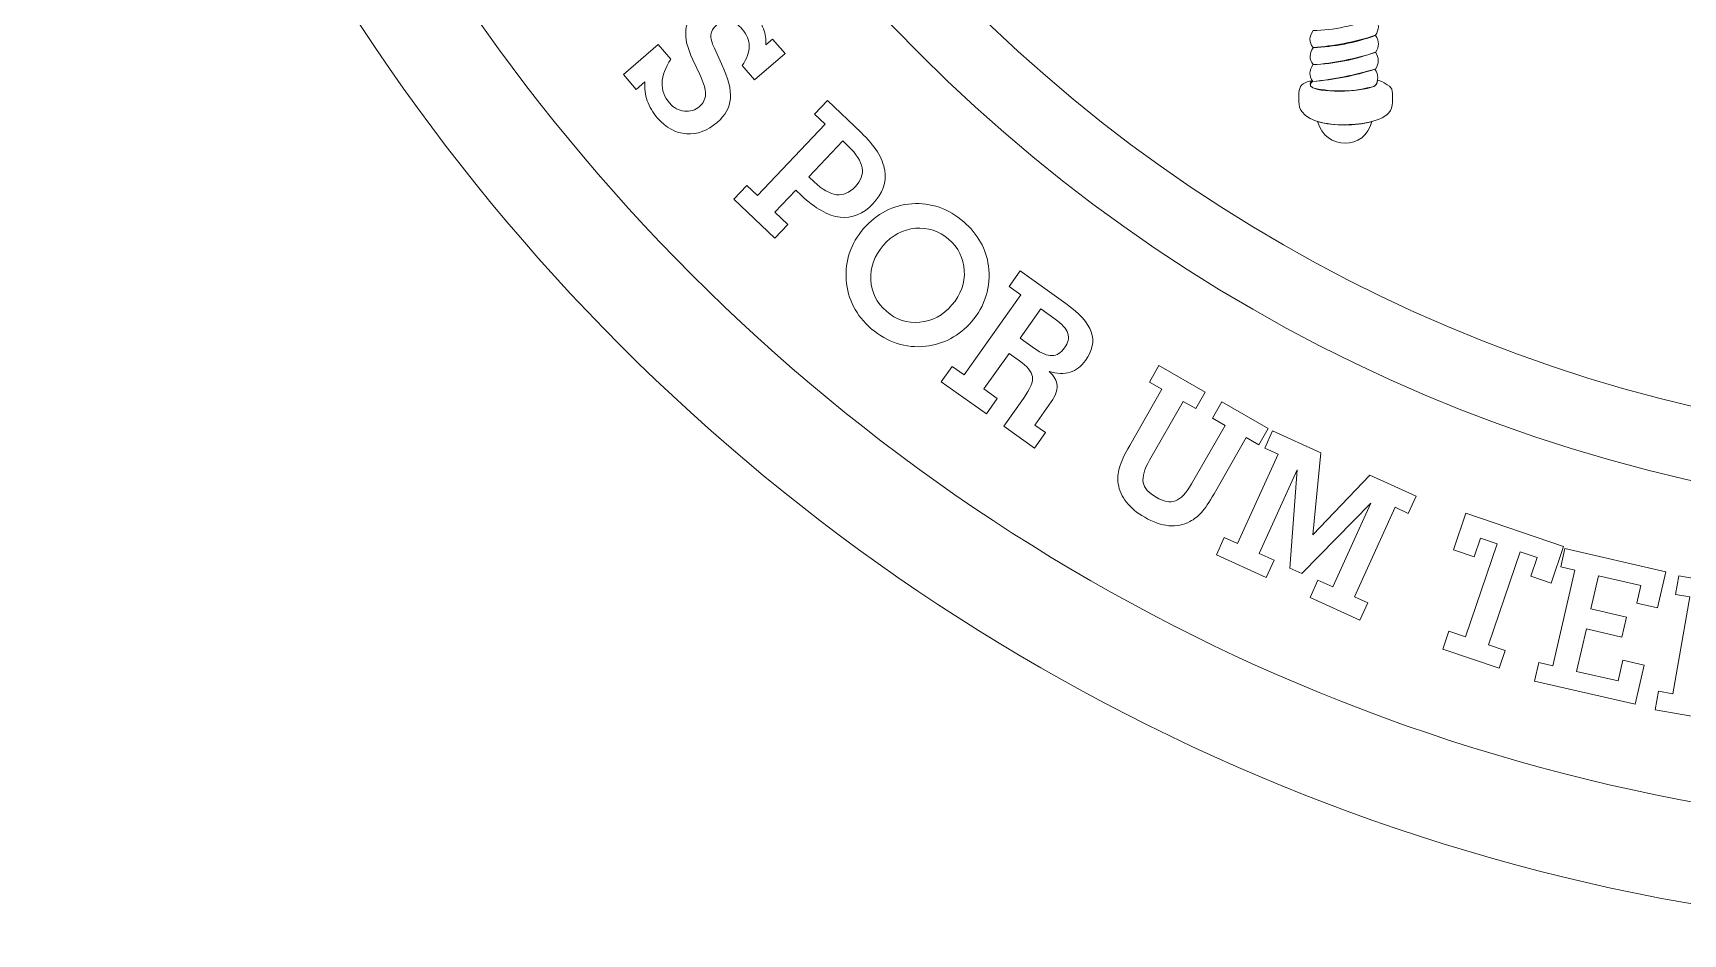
# Model space of a CAD drawing. Header units: millimetres. Extents: x -30 to 30, y -30 to 30.
# Drawn here: x -30 to -5.33, y -30 to -16.54 of the extents above; entities that cross this region are included whole.
import ezdxf

# ---------------------------------------------------------------- set-up
doc = ezdxf.new("R2010")
doc.units = ezdxf.units.MM
doc.header["$MEASUREMENT"] = 0
doc.layers.add('Camada 1', color=7, linetype='Continuous')

msp = doc.modelspace()

# ---------------------------------------------------------------- linework, layer by layer
at = {"layer": 'Camada 1', "lineweight": 9}
for points, knots in [([(0, 30), (16.5685, 30), (30, 16.5685), (30, 0), (30, 0), (30, -16.5686), (16.5685, -30), (0, -30), (0, -30), (-16.5685, -30), (-30, -16.5686), (-30, 0), (-30, 0), (-30, 16.5685), (-16.5685, 30), (0, 30)], [0, 0, 0, 0, 0.2, 0.2, 0.2, 0.2, 0.4, 0.4, 0.4, 0.4, 0.6, 0.6, 0.6, 0.6, 1, 1, 1, 1]), ([(0, 28.5), (15.7401, 28.5), (28.5, 15.7401), (28.5, 0), (28.5, 0), (28.5, -15.7401), (15.7401, -28.5), (0, -28.5), (0, -28.5), (-15.7401, -28.5), (-28.5, -15.7401), (-28.5, 0), (-28.5, 0), (-28.5, 15.7401), (-15.7401, 28.5), (0, 28.5)], [0, 0, 0, 0, 0.2, 0.2, 0.2, 0.2, 0.4, 0.4, 0.4, 0.4, 0.6, 0.6, 0.6, 0.6, 1, 1, 1, 1]), ([(0.0541, 23.6848), (13.1709, 23.6848), (23.8041, 13.0516), (23.8041, -0.0652), (23.8041, -0.0652), (23.8041, -13.182), (13.1709, -23.8152), (0.0541, -23.8152), (0.0541, -23.8152), (-13.0627, -23.8152), (-23.6959, -13.182), (-23.6959, -0.0652), (-23.6959, -0.0652), (-23.6959, 13.0516), (-13.0627, 23.6848), (0.0541, 23.6848)], [0, 0, 0, 0, 0.2, 0.2, 0.2, 0.2, 0.4, 0.4, 0.4, 0.4, 0.6, 0.6, 0.6, 0.6, 1, 1, 1, 1]), ([(0, 22.7174), (12.5464, 22.7174), (22.7174, 12.5464), (22.7174, 0), (22.7174, 0), (22.7174, -12.5464), (12.5464, -22.7174), (0, -22.7174), (0, -22.7174), (-12.5464, -22.7174), (-22.7174, -12.5464), (-22.7174, 0), (-22.7174, 0), (-22.7174, 12.5464), (-12.5464, 22.7174), (0, 22.7174)], [0, 0, 0, 0, 0.2, 0.2, 0.2, 0.2, 0.4, 0.4, 0.4, 0.4, 0.6, 0.6, 0.6, 0.6, 1, 1, 1, 1]), ([(-20.8525, -17.2707), (-20.8525, -17.2707), (-20.9825, -17.3837), (-20.9825, -17.3837), (-20.9825, -17.3837), (-20.9825, -17.3837), (-21.175, -17.1622), (-21.175, -17.1622), (-21.175, -17.1622), (-21.175, -17.1622), (-20.6554, -16.7104), (-20.6554, -16.7104), (-20.6554, -16.7104), (-20.6554, -16.7104), (-20.4628, -16.9319), (-20.4628, -16.9319), (-20.4628, -16.9319), (-20.5475, -17.0567), (-20.5921, -17.1746), (-20.5958, -17.2857), (-20.5958, -17.2857), (-20.5996, -17.3968), (-20.5617, -17.4978), (-20.482, -17.5894), (-20.482, -17.5894), (-20.4212, -17.6593), (-20.348, -17.6991), (-20.2619, -17.7084), (-20.2619, -17.7084), (-20.1759, -17.7177), (-20.1006, -17.694), (-20.0364, -17.6382), (-20.0364, -17.6382), (-19.9781, -17.5875), (-19.9484, -17.5256), (-19.9476, -17.4526), (-19.9476, -17.4526), (-19.9466, -17.3793), (-19.9751, -17.282), (-20.0323, -17.1603), (-20.0323, -17.1603), (-20.0323, -17.1603), (-20.1351, -16.9431), (-20.1351, -16.9431), (-20.1351, -16.9431), (-20.218, -16.769), (-20.2533, -16.6208), (-20.2411, -16.4986), (-20.2411, -16.4986), (-20.2286, -16.3761), (-20.1684, -16.2683), (-20.0601, -16.1741), (-20.0601, -16.1741), (-19.9352, -16.0655), (-19.7926, -16.0188), (-19.6323, -16.034), (-19.6323, -16.034), (-19.4716, -16.0488), (-19.334, -16.1225), (-19.2195, -16.2542), (-19.2195, -16.2542), (-19.1578, -16.3251), (-19.112, -16.4001), (-19.0819, -16.4799), (-19.0819, -16.4799), (-19.0515, -16.5593), (-19.0387, -16.6392), (-19.0439, -16.7192), (-19.0439, -16.7192), (-19.0439, -16.7192), (-18.9435, -16.6319), (-18.9435, -16.6319), (-18.9435, -16.6319), (-18.9435, -16.6319), (-18.7583, -16.8448), (-18.7583, -16.8448), (-18.7583, -16.8448), (-18.7583, -16.8448), (-19.2141, -17.2411), (-19.2141, -17.2411), (-19.2141, -17.2411), (-19.2141, -17.2411), (-19.3993, -17.0282), (-19.3993, -17.0282), (-19.3993, -17.0282), (-19.3294, -16.925), (-19.2946, -16.8281), (-19.2943, -16.7381), (-19.2943, -16.7381), (-19.2943, -16.6478), (-19.3284, -16.5633), (-19.3973, -16.4842), (-19.3973, -16.4842), (-19.4553, -16.4174), (-19.5206, -16.3789), (-19.5936, -16.3688), (-19.5936, -16.3688), (-19.6663, -16.3584), (-19.731, -16.3778), (-19.7871, -16.4266), (-19.7871, -16.4266), (-19.835, -16.4683), (-19.8612, -16.5148), (-19.8661, -16.5658), (-19.8661, -16.5658), (-19.8709, -16.6168), (-19.8541, -16.6843), (-19.8149, -16.7687), (-19.8149, -16.7687), (-19.8149, -16.7687), (-19.7064, -17.0011), (-19.7064, -17.0011), (-19.7064, -17.0011), (-19.6074, -17.2153), (-19.5632, -17.3888), (-19.5748, -17.521), (-19.5748, -17.521), (-19.5859, -17.6529), (-19.6518, -17.7713), (-19.7722, -17.876), (-19.7722, -17.876), (-19.916, -18.001), (-20.0689, -18.0574), (-20.2312, -18.0457), (-20.2312, -18.0457), (-20.3933, -18.034), (-20.537, -17.9563), (-20.6623, -17.8121), (-20.6623, -17.8121), (-20.7335, -17.7302), (-20.7852, -17.6435), (-20.8172, -17.5523), (-20.8172, -17.5523), (-20.8491, -17.4611), (-20.861, -17.3672), (-20.8525, -17.2707)], [0, 0, 0, 0, 0.0285714, 0.0285714, 0.0285714, 0.0285714, 0.0571429, 0.0571429, 0.0571429, 0.0571429, 0.0857143, 0.0857143, 0.0857143, 0.0857143, 0.1142857, 0.1142857, 0.1142857, 0.1142857, 0.1428571, 0.1428571, 0.1428571, 0.1428571, 0.1714286, 0.1714286, 0.1714286, 0.1714286, 0.2, 0.2, 0.2, 0.2, 0.2285714, 0.2285714, 0.2285714, 0.2285714, 0.2571429, 0.2571429, 0.2571429, 0.2571429, 0.2857143, 0.2857143, 0.2857143, 0.2857143, 0.3142857, 0.3142857, 0.3142857, 0.3142857, 0.3428571, 0.3428571, 0.3428571, 0.3428571, 0.3714286, 0.3714286, 0.3714286, 0.3714286, 0.4, 0.4, 0.4, 0.4, 0.4285714, 0.4285714, 0.4285714, 0.4285714, 0.4571429, 0.4571429, 0.4571429, 0.4571429, 0.4857143, 0.4857143, 0.4857143, 0.4857143, 0.5142857, 0.5142857, 0.5142857, 0.5142857, 0.5428571, 0.5428571, 0.5428571, 0.5428571, 0.5714286, 0.5714286, 0.5714286, 0.5714286, 0.6, 0.6, 0.6, 0.6, 0.6285714, 0.6285714, 0.6285714, 0.6285714, 0.6571429, 0.6571429, 0.6571429, 0.6571429, 0.6857143, 0.6857143, 0.6857143, 0.6857143, 0.7142857, 0.7142857, 0.7142857, 0.7142857, 0.7428571, 0.7428571, 0.7428571, 0.7428571, 0.7714286, 0.7714286, 0.7714286, 0.7714286, 0.8, 0.8, 0.8, 0.8, 0.8285714, 0.8285714, 0.8285714, 0.8285714, 0.8571429, 0.8571429, 0.8571429, 0.8571429, 0.8857143, 0.8857143, 0.8857143, 0.8857143, 0.9142857, 0.9142857, 0.9142857, 0.9142857, 0.9428571, 0.9428571, 0.9428571, 0.9428571, 1, 1, 1, 1]), ([(-10.8657, -16.5057), (-10.922, -16.5928), (-10.9295, -16.6774), (-10.8657, -16.7582), (-10.8657, -16.7582), (-10.5543, -16.7364), (-10.2429, -16.6752), (-9.9314, -16.5748), (-9.9314, -16.5748), (-9.8745, -16.4859), (-9.8745, -16.4112), (-9.9314, -16.3223), (-9.9314, -16.3223), (-10.2429, -16.4265), (-10.5543, -16.4999), (-10.8657, -16.5057)], [0, 0, 0, 0, 0.2, 0.2, 0.2, 0.2, 0.4, 0.4, 0.4, 0.4, 0.6, 0.6, 0.6, 0.6, 1, 1, 1, 1]), ([(-10.8639, -16.7607), (-10.9203, -16.8478), (-10.9278, -16.9324), (-10.8639, -17.0132), (-10.8639, -17.0132), (-10.5526, -16.9938), (-10.2411, -16.9278), (-9.9297, -16.8298), (-9.9297, -16.8298), (-9.8728, -16.7409), (-9.8728, -16.6662), (-9.9297, -16.5773), (-9.9297, -16.5773), (-10.2411, -16.6906), (-10.5526, -16.7457), (-10.8639, -16.7607)], [0, 0, 0, 0, 0.2, 0.2, 0.2, 0.2, 0.4, 0.4, 0.4, 0.4, 0.6, 0.6, 0.6, 0.6, 1, 1, 1, 1]), ([(-10.8663, -17.0117), (-10.9226, -17.0988), (-10.9301, -17.1833), (-10.8663, -17.2641), (-10.8663, -17.2641), (-10.5549, -17.2343), (-10.2435, -17.1694), (-9.9321, -17.0808), (-9.9321, -17.0808), (-9.8752, -16.9918), (-9.8752, -16.9172), (-9.9321, -16.8282), (-9.9321, -16.8282), (-10.2343, -16.9354), (-10.5445, -17.0027), (-10.8663, -17.0117)], [0, 0, 0, 0, 0.2, 0.2, 0.2, 0.2, 0.4, 0.4, 0.4, 0.4, 0.6, 0.6, 0.6, 0.6, 1, 1, 1, 1]), ([(-10.3997, -17.9123), (-10.5838, -17.9143), (-10.9138, -17.8868), (-11.0332, -17.714), (-11.0332, -17.714), (-11.0608, -17.674), (-11.0771, -17.6254), (-11.0778, -17.566), (-11.0778, -17.566), (-11.0793, -17.4292), (-11.0813, -17.3447), (-11.0135, -17.2997), (-11.0135, -17.2997), (-10.9788, -17.2767), (-10.9304, -17.2536), (-10.8789, -17.2582), (-10.8789, -17.2582), (-10.9053, -17.2626), (-10.9256, -17.3289), (-10.8751, -17.3559), (-10.8751, -17.3559), (-10.7189, -17.4396), (-10.0699, -17.424), (-9.9307, -17.32), (-9.9307, -17.32), (-9.9171, -17.3098), (-9.9082, -17.2906), (-9.9021, -17.2521), (-9.9021, -17.2521), (-9.8935, -17.2506), (-9.8561, -17.2536), (-9.8, -17.2858), (-9.8, -17.2858), (-9.6607, -17.3663), (-9.6801, -17.3785), (-9.6765, -17.5365), (-9.6765, -17.5365), (-9.6753, -17.588), (-9.686, -17.6537), (-9.7095, -17.6996), (-9.7095, -17.6996), (-9.8004, -17.8764), (-10.2269, -17.9106), (-10.3997, -17.9123)], [0, 0, 0, 0, 0.0833333, 0.0833333, 0.0833333, 0.0833333, 0.1666667, 0.1666667, 0.1666667, 0.1666667, 0.25, 0.25, 0.25, 0.25, 0.3333333, 0.3333333, 0.3333333, 0.3333333, 0.4166667, 0.4166667, 0.4166667, 0.4166667, 0.5, 0.5, 0.5, 0.5, 0.5833333, 0.5833333, 0.5833333, 0.5833333, 0.6666667, 0.6666667, 0.6666667, 0.6666667, 0.75, 0.75, 0.75, 0.75, 0.8333333, 0.8333333, 0.8333333, 0.8333333, 1, 1, 1, 1]), ([(-10.8745, -17.2638), (-10.9153, -17.2963), (-10.9186, -17.3289), (-10.8672, -17.3615), (-10.8672, -17.3615), (-10.5582, -17.4306), (-10.2492, -17.421), (-9.9403, -17.3328), (-9.9403, -17.3328), (-9.8834, -17.2439), (-9.8834, -17.1693), (-9.9403, -17.0803), (-9.9403, -17.0803), (-10.2419, -17.1808), (-10.5533, -17.242), (-10.8745, -17.2638)], [0, 0, 0, 0, 0.2, 0.2, 0.2, 0.2, 0.4, 0.4, 0.4, 0.4, 0.6, 0.6, 0.6, 0.6, 1, 1, 1, 1]), ([(-18.9085, -19.2188), (-18.9085, -19.2188), (-18.7184, -19.3997), (-18.7184, -19.3997), (-18.7184, -19.3997), (-18.7184, -19.3997), (-18.9129, -19.6042), (-18.9129, -19.6042), (-18.9129, -19.6042), (-18.9129, -19.6042), (-19.5242, -19.0225), (-19.5242, -19.0225), (-19.5242, -19.0225), (-19.5242, -19.0225), (-19.3296, -18.818), (-19.3296, -18.818), (-19.3296, -18.818), (-19.3296, -18.818), (-19.1722, -18.9678), (-19.1722, -18.9678), (-19.1722, -18.9678), (-19.1722, -18.9678), (-18.1605, -17.9047), (-18.1605, -17.9047), (-18.1605, -17.9047), (-18.1605, -17.9047), (-18.3179, -17.7549), (-18.3179, -17.7549), (-18.3179, -17.7549), (-18.3179, -17.7549), (-18.1234, -17.5505), (-18.1234, -17.5505), (-18.1234, -17.5505), (-18.1234, -17.5505), (-17.6205, -18.029), (-17.6205, -18.029), (-17.6205, -18.029), (-17.415, -18.2245), (-17.2976, -18.4122), (-17.2682, -18.5915), (-17.2682, -18.5915), (-17.2387, -18.7715), (-17.2975, -18.9383), (-17.4444, -19.0926), (-17.4444, -19.0926), (-17.5913, -19.247), (-17.755, -19.3133), (-17.9355, -19.2921), (-17.9355, -19.2921), (-18.116, -19.2703), (-18.3087, -19.1623), (-18.5135, -18.9674), (-18.5135, -18.9674), (-18.5135, -18.9674), (-18.5953, -18.8896), (-18.5953, -18.8896), (-18.5953, -18.8896), (-18.5953, -18.8896), (-18.9085, -19.2188), (-18.9085, -19.2188)], [0, 0, 0, 0, 0.0625, 0.0625, 0.0625, 0.0625, 0.125, 0.125, 0.125, 0.125, 0.1875, 0.1875, 0.1875, 0.1875, 0.25, 0.25, 0.25, 0.25, 0.3125, 0.3125, 0.3125, 0.3125, 0.375, 0.375, 0.375, 0.375, 0.4375, 0.4375, 0.4375, 0.4375, 0.5, 0.5, 0.5, 0.5, 0.5625, 0.5625, 0.5625, 0.5625, 0.625, 0.625, 0.625, 0.625, 0.6875, 0.6875, 0.6875, 0.6875, 0.75, 0.75, 0.75, 0.75, 0.8125, 0.8125, 0.8125, 0.8125, 0.875, 0.875, 0.875, 0.875, 1, 1, 1, 1]), ([(-10.7977, -17.8637), (-10.5296, -17.9313), (-10.2597, -17.9346), (-9.987, -17.8632), (-9.987, -17.8632), (-10.08, -18.292), (-10.684, -18.292), (-10.7977, -17.8637)], [0, 0, 0, 0, 0.3333333, 0.3333333, 0.3333333, 0.3333333, 1, 1, 1, 1]), ([(-17.8949, -18.1536), (-17.8949, -18.1536), (-18.4027, -18.6872), (-18.4027, -18.6872), (-18.4027, -18.6872), (-18.4027, -18.6872), (-18.3209, -18.765), (-18.3209, -18.765), (-18.3209, -18.765), (-18.1995, -18.8805), (-18.0889, -18.9442), (-17.9884, -18.956), (-17.9884, -18.956), (-17.888, -18.9678), (-17.7945, -18.9283), (-17.7079, -18.8373), (-17.7079, -18.8373), (-17.6223, -18.7474), (-17.5884, -18.653), (-17.6051, -18.554), (-17.6051, -18.554), (-17.6219, -18.4549), (-17.6911, -18.3475), (-17.8131, -18.2314), (-17.8131, -18.2314), (-17.8131, -18.2314), (-17.8949, -18.1536), (-17.8949, -18.1536)], [0, 0, 0, 0, 0.125, 0.125, 0.125, 0.125, 0.25, 0.25, 0.25, 0.25, 0.375, 0.375, 0.375, 0.375, 0.5, 0.5, 0.5, 0.5, 0.625, 0.625, 0.625, 0.625, 0.75, 0.75, 0.75, 0.75, 1, 1, 1, 1]), ([(-17.5829, -19.4628), (-17.3869, -19.2362), (-17.1464, -19.1128), (-16.8607, -19.0924), (-16.8607, -19.0924), (-16.5757, -19.0722), (-16.3178, -19.1616), (-16.087, -19.3613), (-16.087, -19.3613), (-15.981, -19.453), (-15.8966, -19.554), (-15.8347, -19.6642), (-15.8347, -19.6642), (-15.7727, -19.7745), (-15.7338, -19.8926), (-15.7176, -20.0199), (-15.7176, -20.0199), (-15.6981, -20.1742), (-15.7094, -20.3225), (-15.7521, -20.4645), (-15.7521, -20.4645), (-15.7949, -20.6067), (-15.8682, -20.7374), (-15.9716, -20.8569), (-15.9716, -20.8569), (-16.0611, -20.9604), (-16.1645, -21.0432), (-16.2821, -21.1051), (-16.2821, -21.1051), (-16.399, -21.1669), (-16.5236, -21.2053), (-16.6553, -21.2201), (-16.6553, -21.2201), (-16.8044, -21.2366), (-16.9475, -21.2228), (-17.084, -21.1788), (-17.084, -21.1788), (-17.2207, -21.1346), (-17.3491, -21.0608), (-17.4682, -20.9577), (-17.4682, -20.9577), (-17.6976, -20.7592), (-17.8225, -20.5168), (-17.8436, -20.2306), (-17.8436, -20.2306), (-17.8646, -19.9437), (-17.7777, -19.688), (-17.5829, -19.4628)], [0, 0, 0, 0, 0.0769231, 0.0769231, 0.0769231, 0.0769231, 0.1538462, 0.1538462, 0.1538462, 0.1538462, 0.2307692, 0.2307692, 0.2307692, 0.2307692, 0.3076923, 0.3076923, 0.3076923, 0.3076923, 0.3846154, 0.3846154, 0.3846154, 0.3846154, 0.4615385, 0.4615385, 0.4615385, 0.4615385, 0.5384615, 0.5384615, 0.5384615, 0.5384615, 0.6153846, 0.6153846, 0.6153846, 0.6153846, 0.6923077, 0.6923077, 0.6923077, 0.6923077, 0.7692308, 0.7692308, 0.7692308, 0.7692308, 0.8461538, 0.8461538, 0.8461538, 0.8461538, 1, 1, 1, 1]), ([(-17.2905, -19.7157), (-17.4247, -19.8708), (-17.4871, -20.0414), (-17.4773, -20.2278), (-17.4773, -20.2278), (-17.4678, -20.4138), (-17.3898, -20.5702), (-17.2429, -20.6974), (-17.2429, -20.6974), (-17.0963, -20.8242), (-16.9303, -20.8788), (-16.7445, -20.8624), (-16.7445, -20.8624), (-16.5589, -20.8457), (-16.3987, -20.7597), (-16.2639, -20.6039), (-16.2639, -20.6039), (-16.1291, -20.4481), (-16.0671, -20.2773), (-16.0779, -20.0906), (-16.0779, -20.0906), (-16.0884, -19.9043), (-16.1664, -19.7478), (-16.3122, -19.6217), (-16.3122, -19.6217), (-16.4577, -19.4958), (-16.6234, -19.4414), (-16.8096, -19.4582), (-16.8096, -19.4582), (-16.9961, -19.4747), (-17.1563, -19.5606), (-17.2905, -19.7157)], [0, 0, 0, 0, 0.1111111, 0.1111111, 0.1111111, 0.1111111, 0.2222222, 0.2222222, 0.2222222, 0.2222222, 0.3333333, 0.3333333, 0.3333333, 0.3333333, 0.4444444, 0.4444444, 0.4444444, 0.4444444, 0.5555556, 0.5555556, 0.5555556, 0.5555556, 0.6666667, 0.6666667, 0.6666667, 0.6666667, 0.7777778, 0.7777778, 0.7777778, 0.7777778, 1, 1, 1, 1]), ([(-15.7849, -21.8583), (-15.7849, -21.8583), (-15.5847, -22.0005), (-15.5847, -22.0005), (-15.5847, -22.0005), (-15.5847, -22.0005), (-15.7481, -22.2306), (-15.7481, -22.2306), (-15.7481, -22.2306), (-15.7481, -22.2306), (-16.4222, -21.7518), (-16.4222, -21.7518), (-16.4222, -21.7518), (-16.4222, -21.7518), (-16.2588, -21.5217), (-16.2588, -21.5217), (-16.2588, -21.5217), (-16.2588, -21.5217), (-16.0817, -21.6475), (-16.0817, -21.6475), (-16.0817, -21.6475), (-16.0817, -21.6475), (-15.2318, -20.451), (-15.2318, -20.451), (-15.2318, -20.451), (-15.2318, -20.451), (-15.409, -20.3252), (-15.409, -20.3252), (-15.409, -20.3252), (-15.409, -20.3252), (-15.2456, -20.0951), (-15.2456, -20.0951), (-15.2456, -20.0951), (-15.2456, -20.0951), (-14.5626, -20.5802), (-14.5626, -20.5802), (-14.5626, -20.5802), (-14.3544, -20.7281), (-14.2268, -20.8701), (-14.1801, -21.0066), (-14.1801, -21.0066), (-14.1334, -21.143), (-14.1621, -21.2842), (-14.2664, -21.431), (-14.2664, -21.431), (-14.3312, -21.5223), (-14.4085, -21.5816), (-14.4981, -21.6086), (-14.4981, -21.6086), (-14.5876, -21.6356), (-14.6919, -21.6313), (-14.8099, -21.596), (-14.8099, -21.596), (-14.7346, -21.6662), (-14.6946, -21.7374), (-14.6902, -21.8085), (-14.6902, -21.8085), (-14.6855, -21.8799), (-14.7151, -21.9605), (-14.779, -22.0506), (-14.779, -22.0506), (-14.779, -22.0506), (-15.0255, -22.3977), (-15.0255, -22.3977), (-15.0255, -22.3977), (-15.0255, -22.3977), (-14.8668, -22.5104), (-14.8668, -22.5104), (-14.8668, -22.5104), (-14.8668, -22.5104), (-15.0302, -22.7405), (-15.0302, -22.7405), (-15.0302, -22.7405), (-15.0302, -22.7405), (-15.4881, -22.4153), (-15.4881, -22.4153), (-15.4881, -22.4153), (-15.4881, -22.4153), (-15.1923, -21.9988), (-15.1923, -21.9988), (-15.1923, -21.9988), (-15.0907, -21.8557), (-15.0463, -21.747), (-15.0599, -21.6734), (-15.0599, -21.6734), (-15.0734, -21.5998), (-15.1383, -21.5214), (-15.2549, -21.4386), (-15.2549, -21.4386), (-15.2549, -21.4386), (-15.409, -21.3291), (-15.409, -21.3291), (-15.409, -21.3291), (-15.409, -21.3291), (-15.7849, -21.8583), (-15.7849, -21.8583)], [0, 0, 0, 0, 0.04, 0.04, 0.04, 0.04, 0.08, 0.08, 0.08, 0.08, 0.12, 0.12, 0.12, 0.12, 0.16, 0.16, 0.16, 0.16, 0.2, 0.2, 0.2, 0.2, 0.24, 0.24, 0.24, 0.24, 0.28, 0.28, 0.28, 0.28, 0.32, 0.32, 0.32, 0.32, 0.36, 0.36, 0.36, 0.36, 0.4, 0.4, 0.4, 0.4, 0.44, 0.44, 0.44, 0.44, 0.48, 0.48, 0.48, 0.48, 0.52, 0.52, 0.52, 0.52, 0.56, 0.56, 0.56, 0.56, 0.6, 0.6, 0.6, 0.6, 0.64, 0.64, 0.64, 0.64, 0.68, 0.68, 0.68, 0.68, 0.72, 0.72, 0.72, 0.72, 0.76, 0.76, 0.76, 0.76, 0.8, 0.8, 0.8, 0.8, 0.84, 0.84, 0.84, 0.84, 0.88, 0.88, 0.88, 0.88, 0.92, 0.92, 0.92, 0.92, 1, 1, 1, 1]), ([(-14.9351, -20.6618), (-14.9351, -20.6618), (-15.2456, -21.099), (-15.2456, -21.099), (-15.2456, -21.099), (-15.2456, -21.099), (-15.0285, -21.2532), (-15.0285, -21.2532), (-15.0285, -21.2532), (-14.9254, -21.3265), (-14.8383, -21.3623), (-14.7672, -21.3604), (-14.7672, -21.3604), (-14.696, -21.3584), (-14.6337, -21.3195), (-14.5798, -21.2436), (-14.5798, -21.2436), (-14.5256, -21.1673), (-14.5091, -21.0953), (-14.5307, -21.0275), (-14.5307, -21.0275), (-14.5523, -20.9596), (-14.6148, -20.8893), (-14.718, -20.816), (-14.718, -20.816), (-14.718, -20.816), (-14.9351, -20.6618), (-14.9351, -20.6618)], [0, 0, 0, 0, 0.125, 0.125, 0.125, 0.125, 0.25, 0.25, 0.25, 0.25, 0.375, 0.375, 0.375, 0.375, 0.5, 0.5, 0.5, 0.5, 0.625, 0.625, 0.625, 0.625, 0.75, 0.75, 0.75, 0.75, 1, 1, 1, 1]), ([(-13.3076, -22.9196), (-13.3874, -23.0587), (-13.4195, -23.1704), (-13.4037, -23.2544), (-13.4037, -23.2544), (-13.3872, -23.338), (-13.3234, -23.4121), (-13.2108, -23.4768), (-13.2108, -23.4768), (-13.0994, -23.5407), (-13.0031, -23.558), (-12.9228, -23.5287), (-12.9228, -23.5287), (-12.8423, -23.4989), (-12.7622, -23.4152), (-12.6834, -23.2778), (-12.6834, -23.2778), (-12.6834, -23.2778), (-12.1807, -22.4018), (-12.1807, -22.4018), (-12.1807, -22.4018), (-12.1807, -22.4018), (-12.3668, -22.2951), (-12.3668, -22.2951), (-12.3668, -22.2951), (-12.3668, -22.2951), (-12.2263, -22.0503), (-12.2263, -22.0503), (-12.2263, -22.0503), (-12.2263, -22.0503), (-11.536, -22.4464), (-11.536, -22.4464), (-11.536, -22.4464), (-11.536, -22.4464), (-11.6765, -22.6912), (-11.6765, -22.6912), (-11.6765, -22.6912), (-11.6765, -22.6912), (-11.8625, -22.5844), (-11.8625, -22.5844), (-11.8625, -22.5844), (-11.8625, -22.5844), (-12.3445, -23.4244), (-12.3445, -23.4244), (-12.3445, -23.4244), (-12.4176, -23.5518), (-12.4805, -23.6443), (-12.5324, -23.7017), (-12.5324, -23.7017), (-12.5843, -23.7592), (-12.642, -23.8048), (-12.7057, -23.8382), (-12.7057, -23.8382), (-12.8032, -23.8901), (-12.9085, -23.911), (-13.0213, -23.9006), (-13.0213, -23.9006), (-13.1343, -23.8905), (-13.254, -23.8489), (-13.3818, -23.7756), (-13.3818, -23.7756), (-13.498, -23.7089), (-13.589, -23.634), (-13.655, -23.5505), (-13.655, -23.5505), (-13.721, -23.467), (-13.7617, -23.3754), (-13.7774, -23.2752), (-13.7774, -23.2752), (-13.7897, -23.1983), (-13.7836, -23.1178), (-13.7591, -23.0325), (-13.7591, -23.0325), (-13.7348, -22.9478), (-13.6834, -22.8373), (-13.6052, -22.701), (-13.6052, -22.701), (-13.6052, -22.701), (-13.1232, -21.861), (-13.1232, -21.861), (-13.1232, -21.861), (-13.1232, -21.861), (-13.3093, -21.7543), (-13.3093, -21.7543), (-13.3093, -21.7543), (-13.3093, -21.7543), (-13.1688, -21.5095), (-13.1688, -21.5095), (-13.1688, -21.5095), (-13.1688, -21.5095), (-12.4785, -21.9056), (-12.4785, -21.9056), (-12.4785, -21.9056), (-12.4785, -21.9056), (-12.6189, -22.1504), (-12.6189, -22.1504), (-12.6189, -22.1504), (-12.6189, -22.1504), (-12.805, -22.0436), (-12.805, -22.0436), (-12.805, -22.0436), (-12.805, -22.0436), (-13.3076, -22.9196), (-13.3076, -22.9196)], [0, 0, 0, 0, 0.037037, 0.037037, 0.037037, 0.037037, 0.0740741, 0.0740741, 0.0740741, 0.0740741, 0.1111111, 0.1111111, 0.1111111, 0.1111111, 0.1481481, 0.1481481, 0.1481481, 0.1481481, 0.1851852, 0.1851852, 0.1851852, 0.1851852, 0.2222222, 0.2222222, 0.2222222, 0.2222222, 0.2592593, 0.2592593, 0.2592593, 0.2592593, 0.2962963, 0.2962963, 0.2962963, 0.2962963, 0.3333333, 0.3333333, 0.3333333, 0.3333333, 0.3703704, 0.3703704, 0.3703704, 0.3703704, 0.4074074, 0.4074074, 0.4074074, 0.4074074, 0.4444444, 0.4444444, 0.4444444, 0.4444444, 0.4814815, 0.4814815, 0.4814815, 0.4814815, 0.5185185, 0.5185185, 0.5185185, 0.5185185, 0.5555556, 0.5555556, 0.5555556, 0.5555556, 0.5925926, 0.5925926, 0.5925926, 0.5925926, 0.6296296, 0.6296296, 0.6296296, 0.6296296, 0.6666667, 0.6666667, 0.6666667, 0.6666667, 0.7037037, 0.7037037, 0.7037037, 0.7037037, 0.7407407, 0.7407407, 0.7407407, 0.7407407, 0.7777778, 0.7777778, 0.7777778, 0.7777778, 0.8148148, 0.8148148, 0.8148148, 0.8148148, 0.8518519, 0.8518519, 0.8518519, 0.8518519, 0.8888889, 0.8888889, 0.8888889, 0.8888889, 0.9259259, 0.9259259, 0.9259259, 0.9259259, 1, 1, 1, 1]), ([(-11.6687, -24.3169), (-11.6687, -24.3169), (-11.4477, -24.4172), (-11.4477, -24.4172), (-11.4477, -24.4172), (-11.4477, -24.4172), (-11.5643, -24.6742), (-11.5643, -24.6742), (-11.5643, -24.6742), (-11.5643, -24.6742), (-12.3096, -24.336), (-12.3096, -24.336), (-12.3096, -24.336), (-12.3096, -24.336), (-12.193, -24.079), (-12.193, -24.079), (-12.193, -24.079), (-12.193, -24.079), (-11.9951, -24.1688), (-11.9951, -24.1688), (-11.9951, -24.1688), (-11.9951, -24.1688), (-11.3887, -22.8323), (-11.3887, -22.8323), (-11.3887, -22.8323), (-11.3887, -22.8323), (-11.5866, -22.7426), (-11.5866, -22.7426), (-11.5866, -22.7426), (-11.5866, -22.7426), (-11.4699, -22.4856), (-11.4699, -22.4856), (-11.4699, -22.4856), (-11.4699, -22.4856), (-10.75, -22.8123), (-10.75, -22.8123), (-10.75, -22.8123), (-10.75, -22.8123), (-10.8675, -24.0389), (-10.8675, -24.0389), (-10.8675, -24.0389), (-10.8675, -24.0389), (-10.0179, -23.1445), (-10.0179, -23.1445), (-10.0179, -23.1445), (-10.0179, -23.1445), (-9.324, -23.4593), (-9.324, -23.4593), (-9.324, -23.4593), (-9.324, -23.4593), (-9.4407, -23.7163), (-9.4407, -23.7163), (-9.4407, -23.7163), (-9.4407, -23.7163), (-9.6385, -23.6265), (-9.6385, -23.6265), (-9.6385, -23.6265), (-9.6385, -23.6265), (-10.245, -24.963), (-10.245, -24.963), (-10.245, -24.963), (-10.245, -24.963), (-10.0471, -25.0528), (-10.0471, -25.0528), (-10.0471, -25.0528), (-10.0471, -25.0528), (-10.1637, -25.3097), (-10.1637, -25.3097), (-10.1637, -25.3097), (-10.1637, -25.3097), (-10.909, -24.9715), (-10.909, -24.9715), (-10.909, -24.9715), (-10.909, -24.9715), (-10.7924, -24.7146), (-10.7924, -24.7146), (-10.7924, -24.7146), (-10.7924, -24.7146), (-10.5713, -24.8149), (-10.5713, -24.8149), (-10.5713, -24.8149), (-10.5713, -24.8149), (-10.0036, -23.5637), (-10.0036, -23.5637), (-10.0036, -23.5637), (-10.0036, -23.5637), (-11.0329, -24.6173), (-11.0329, -24.6173), (-11.0329, -24.6173), (-11.0329, -24.6173), (-11.2098, -24.537), (-11.2098, -24.537), (-11.2098, -24.537), (-11.2098, -24.537), (-11.101, -23.0657), (-11.101, -23.0657), (-11.101, -23.0657), (-11.101, -23.0657), (-11.6687, -24.3169), (-11.6687, -24.3169)], [0, 0, 0, 0, 0.0384615, 0.0384615, 0.0384615, 0.0384615, 0.0769231, 0.0769231, 0.0769231, 0.0769231, 0.1153846, 0.1153846, 0.1153846, 0.1153846, 0.1538462, 0.1538462, 0.1538462, 0.1538462, 0.1923077, 0.1923077, 0.1923077, 0.1923077, 0.2307692, 0.2307692, 0.2307692, 0.2307692, 0.2692308, 0.2692308, 0.2692308, 0.2692308, 0.3076923, 0.3076923, 0.3076923, 0.3076923, 0.3461538, 0.3461538, 0.3461538, 0.3461538, 0.3846154, 0.3846154, 0.3846154, 0.3846154, 0.4230769, 0.4230769, 0.4230769, 0.4230769, 0.4615385, 0.4615385, 0.4615385, 0.4615385, 0.5, 0.5, 0.5, 0.5, 0.5384615, 0.5384615, 0.5384615, 0.5384615, 0.5769231, 0.5769231, 0.5769231, 0.5769231, 0.6153846, 0.6153846, 0.6153846, 0.6153846, 0.6538462, 0.6538462, 0.6538462, 0.6538462, 0.6923077, 0.6923077, 0.6923077, 0.6923077, 0.7307692, 0.7307692, 0.7307692, 0.7307692, 0.7692308, 0.7692308, 0.7692308, 0.7692308, 0.8076923, 0.8076923, 0.8076923, 0.8076923, 0.8461538, 0.8461538, 0.8461538, 0.8461538, 0.8846154, 0.8846154, 0.8846154, 0.8846154, 0.9230769, 0.9230769, 0.9230769, 0.9230769, 1, 1, 1, 1]), ([(-8.2407, -25.6793), (-8.2407, -25.6793), (-7.9922, -25.7637), (-7.9922, -25.7637), (-7.9922, -25.7637), (-7.9922, -25.7637), (-8.0831, -26.0309), (-8.0831, -26.0309), (-8.0831, -26.0309), (-8.0831, -26.0309), (-8.9248, -25.7448), (-8.9248, -25.7448), (-8.9248, -25.7448), (-8.9248, -25.7448), (-8.8339, -25.4776), (-8.8339, -25.4776), (-8.8339, -25.4776), (-8.8339, -25.4776), (-8.5854, -25.5621), (-8.5854, -25.5621), (-8.5854, -25.5621), (-8.5854, -25.5621), (-8.1131, -24.1726), (-8.1131, -24.1726), (-8.1131, -24.1726), (-8.1131, -24.1726), (-8.3642, -24.0872), (-8.3642, -24.0872), (-8.3642, -24.0872), (-8.3642, -24.0872), (-8.4587, -24.3651), (-8.4587, -24.3651), (-8.4587, -24.3651), (-8.4587, -24.3651), (-8.7659, -24.2606), (-8.7659, -24.2606), (-8.7659, -24.2606), (-8.7659, -24.2606), (-8.5806, -23.7155), (-8.5806, -23.7155), (-8.5806, -23.7155), (-8.5806, -23.7155), (-7.1191, -24.2124), (-7.1191, -24.2124), (-7.1191, -24.2124), (-7.1191, -24.2124), (-7.3044, -24.7575), (-7.3044, -24.7575), (-7.3044, -24.7575), (-7.3044, -24.7575), (-7.6117, -24.653), (-7.6117, -24.653), (-7.6117, -24.653), (-7.6117, -24.653), (-7.5172, -24.3751), (-7.5172, -24.3751), (-7.5172, -24.3751), (-7.5172, -24.3751), (-7.7683, -24.2897), (-7.7683, -24.2897), (-7.7683, -24.2897), (-7.7683, -24.2897), (-8.2407, -25.6793), (-8.2407, -25.6793)], [0, 0, 0, 0, 0.0588235, 0.0588235, 0.0588235, 0.0588235, 0.1176471, 0.1176471, 0.1176471, 0.1176471, 0.1764706, 0.1764706, 0.1764706, 0.1764706, 0.2352941, 0.2352941, 0.2352941, 0.2352941, 0.2941176, 0.2941176, 0.2941176, 0.2941176, 0.3529412, 0.3529412, 0.3529412, 0.3529412, 0.4117647, 0.4117647, 0.4117647, 0.4117647, 0.4705882, 0.4705882, 0.4705882, 0.4705882, 0.5294118, 0.5294118, 0.5294118, 0.5294118, 0.5882353, 0.5882353, 0.5882353, 0.5882353, 0.6470588, 0.6470588, 0.6470588, 0.6470588, 0.7058824, 0.7058824, 0.7058824, 0.7058824, 0.7647059, 0.7647059, 0.7647059, 0.7647059, 0.8235294, 0.8235294, 0.8235294, 0.8235294, 0.8823529, 0.8823529, 0.8823529, 0.8823529, 1, 1, 1, 1]), ([(-7.555, -26.2218), (-7.555, -26.2218), (-7.4918, -25.9468), (-7.4918, -25.9468), (-7.4918, -25.9468), (-7.4918, -25.9468), (-7.28, -25.9955), (-7.28, -25.9955), (-7.28, -25.9955), (-7.28, -25.9955), (-6.9511, -24.5652), (-6.9511, -24.5652), (-6.9511, -24.5652), (-6.9511, -24.5652), (-7.1629, -24.5165), (-7.1629, -24.5165), (-7.1629, -24.5165), (-7.1629, -24.5165), (-7.0996, -24.2415), (-7.0996, -24.2415), (-7.0996, -24.2415), (-7.0996, -24.2415), (-5.5925, -24.5881), (-5.5925, -24.5881), (-5.5925, -24.5881), (-5.5925, -24.5881), (-5.7164, -25.1272), (-5.7164, -25.1272), (-5.7164, -25.1272), (-5.7164, -25.1272), (-6.0245, -25.0564), (-6.0245, -25.0564), (-6.0245, -25.0564), (-6.0245, -25.0564), (-5.9644, -24.7951), (-5.9644, -24.7951), (-5.9644, -24.7951), (-5.9644, -24.7951), (-6.597, -24.6496), (-6.597, -24.6496), (-6.597, -24.6496), (-6.597, -24.6496), (-6.7108, -25.1447), (-6.7108, -25.1447), (-6.7108, -25.1447), (-6.7108, -25.1447), (-6.1805, -25.2667), (-6.1805, -25.2667), (-6.1805, -25.2667), (-6.1805, -25.2667), (-6.2488, -25.5637), (-6.2488, -25.5637), (-6.2488, -25.5637), (-6.2488, -25.5637), (-6.7791, -25.4417), (-6.7791, -25.4417), (-6.7791, -25.4417), (-6.7791, -25.4417), (-6.9252, -26.0771), (-6.9252, -26.0771), (-6.9252, -26.0771), (-6.9252, -26.0771), (-6.3032, -26.2201), (-6.3032, -26.2201), (-6.3032, -26.2201), (-6.3032, -26.2201), (-6.2317, -25.9093), (-6.2317, -25.9093), (-6.2317, -25.9093), (-6.2317, -25.9093), (-5.9131, -25.9826), (-5.9131, -25.9826), (-5.9131, -25.9826), (-5.9131, -25.9826), (-6.0478, -26.5684), (-6.0478, -26.5684), (-6.0478, -26.5684), (-6.0478, -26.5684), (-7.555, -26.2218), (-7.555, -26.2218)], [0, 0, 0, 0, 0.047619, 0.047619, 0.047619, 0.047619, 0.0952381, 0.0952381, 0.0952381, 0.0952381, 0.1428571, 0.1428571, 0.1428571, 0.1428571, 0.1904762, 0.1904762, 0.1904762, 0.1904762, 0.2380952, 0.2380952, 0.2380952, 0.2380952, 0.2857143, 0.2857143, 0.2857143, 0.2857143, 0.3333333, 0.3333333, 0.3333333, 0.3333333, 0.3809524, 0.3809524, 0.3809524, 0.3809524, 0.4285714, 0.4285714, 0.4285714, 0.4285714, 0.4761905, 0.4761905, 0.4761905, 0.4761905, 0.5238095, 0.5238095, 0.5238095, 0.5238095, 0.5714286, 0.5714286, 0.5714286, 0.5714286, 0.6190476, 0.6190476, 0.6190476, 0.6190476, 0.6666667, 0.6666667, 0.6666667, 0.6666667, 0.7142857, 0.7142857, 0.7142857, 0.7142857, 0.7619048, 0.7619048, 0.7619048, 0.7619048, 0.8095238, 0.8095238, 0.8095238, 0.8095238, 0.8571429, 0.8571429, 0.8571429, 0.8571429, 0.9047619, 0.9047619, 0.9047619, 0.9047619, 1, 1, 1, 1]), ([(-5.1349, -26.4726), (-5.1349, -26.4726), (-4.8959, -26.5147), (-4.8959, -26.5147), (-4.8959, -26.5147), (-4.8959, -26.5147), (-4.9449, -26.7926), (-4.9449, -26.7926), (-4.9449, -26.7926), (-4.9449, -26.7926), (-5.7509, -26.6506), (-5.7509, -26.6506), (-5.7509, -26.6506), (-5.7509, -26.6506), (-5.7019, -26.3727), (-5.7019, -26.3727), (-5.7019, -26.3727), (-5.7019, -26.3727), (-5.4879, -26.4104), (-5.4879, -26.4104), (-5.4879, -26.4104), (-5.4879, -26.4104), (-5.2334, -24.9651), (-5.2334, -24.9651), (-5.2334, -24.9651), (-5.2334, -24.9651), (-5.4474, -24.9274), (-5.4474, -24.9274), (-5.4474, -24.9274), (-5.4474, -24.9274), (-5.3984, -24.6494), (-5.3984, -24.6494), (-5.3984, -24.6494), (-5.3984, -24.6494), (-4.6198, -24.7866), (-4.6198, -24.7866), (-4.6198, -24.7866), (-4.6198, -24.7866), (-4.4281, -26.0039), (-4.4281, -26.0039), (-4.4281, -26.0039), (-4.4281, -26.0039), (-3.8281, -24.926), (-3.8281, -24.926), (-3.8281, -24.926), (-3.8281, -24.926), (-3.0776, -25.0582), (-3.0776, -25.0582), (-3.0776, -25.0582), (-3.0776, -25.0582), (-3.1266, -25.3361), (-3.1266, -25.3361), (-3.1266, -25.3361), (-3.1266, -25.3361), (-3.3406, -25.2984), (-3.3406, -25.2984), (-3.3406, -25.2984), (-3.3406, -25.2984), (-3.5951, -26.7438), (-3.5951, -26.7438), (-3.5951, -26.7438), (-3.5951, -26.7438), (-3.3811, -26.7815), (-3.3811, -26.7815), (-3.3811, -26.7815), (-3.3811, -26.7815), (-3.4301, -27.0594), (-3.4301, -27.0594), (-3.4301, -27.0594), (-3.4301, -27.0594), (-4.2361, -26.9174), (-4.2361, -26.9174), (-4.2361, -26.9174), (-4.2361, -26.9174), (-4.1871, -26.6395), (-4.1871, -26.6395), (-4.1871, -26.6395), (-4.1871, -26.6395), (-3.9481, -26.6816), (-3.9481, -26.6816), (-3.9481, -26.6816), (-3.9481, -26.6816), (-3.7098, -25.3284), (-3.7098, -25.3284), (-3.7098, -25.3284), (-3.7098, -25.3284), (-4.4443, -26.6052), (-4.4443, -26.6052), (-4.4443, -26.6052), (-4.4443, -26.6052), (-4.6356, -26.5715), (-4.6356, -26.5715), (-4.6356, -26.5715), (-4.6356, -26.5715), (-4.8966, -25.1194), (-4.8966, -25.1194), (-4.8966, -25.1194), (-4.8966, -25.1194), (-5.1349, -26.4726), (-5.1349, -26.4726)], [0, 0, 0, 0, 0.0384615, 0.0384615, 0.0384615, 0.0384615, 0.0769231, 0.0769231, 0.0769231, 0.0769231, 0.1153846, 0.1153846, 0.1153846, 0.1153846, 0.1538462, 0.1538462, 0.1538462, 0.1538462, 0.1923077, 0.1923077, 0.1923077, 0.1923077, 0.2307692, 0.2307692, 0.2307692, 0.2307692, 0.2692308, 0.2692308, 0.2692308, 0.2692308, 0.3076923, 0.3076923, 0.3076923, 0.3076923, 0.3461538, 0.3461538, 0.3461538, 0.3461538, 0.3846154, 0.3846154, 0.3846154, 0.3846154, 0.4230769, 0.4230769, 0.4230769, 0.4230769, 0.4615385, 0.4615385, 0.4615385, 0.4615385, 0.5, 0.5, 0.5, 0.5, 0.5384615, 0.5384615, 0.5384615, 0.5384615, 0.5769231, 0.5769231, 0.5769231, 0.5769231, 0.6153846, 0.6153846, 0.6153846, 0.6153846, 0.6538462, 0.6538462, 0.6538462, 0.6538462, 0.6923077, 0.6923077, 0.6923077, 0.6923077, 0.7307692, 0.7307692, 0.7307692, 0.7307692, 0.7692308, 0.7692308, 0.7692308, 0.7692308, 0.8076923, 0.8076923, 0.8076923, 0.8076923, 0.8461538, 0.8461538, 0.8461538, 0.8461538, 0.8846154, 0.8846154, 0.8846154, 0.8846154, 0.9230769, 0.9230769, 0.9230769, 0.9230769, 1, 1, 1, 1])]:
    msp.add_open_spline(points, degree=3, knots=knots, dxfattribs=at)

doc.saveas('drawing.dxf')
